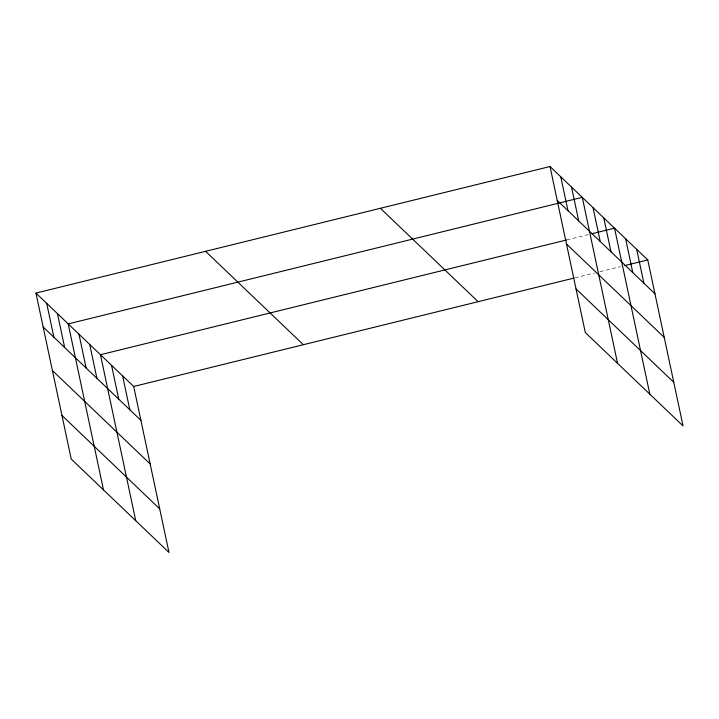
<?xml version="1.0" encoding="UTF-8"?>
<svg xmlns="http://www.w3.org/2000/svg" width="719" height="719" viewBox="0 0 719 719"><rect width="100%" height="100%" fill="white"/><g stroke="black" fill="none" stroke-linecap="round" stroke-linejoin="round"><path stroke-width="0.54" stroke-dasharray="3.6 2.7" d="M566.689 239.948L588.43 234.592M574.912 277.867L594.487 273.04M599.916 271.701L620.578 266.623"/><path stroke-width="1.08" d="M35.95 293.082L133.698 386.48L168.983 552.471L71.235 459.073L35.95 293.082L550.017 166.529L647.765 259.927L683.05 425.918L585.302 332.52L550.017 166.529M566.689 239.948L100.462 354.728L135.747 520.718M591.692 233.792L614.529 228.166L649.814 394.156M133.698 386.48L573.825 278.127M624.928 265.545L647.765 259.927M557.216 200.403L654.964 293.801M566.482 244.002L664.239 337.4M576.036 288.921L673.784 382.319M380.378 208.294L478.126 301.692M205.589 251.317L303.346 344.716M43.149 326.956L140.897 420.354M52.415 370.555L150.163 463.953M61.969 415.474L159.717 508.872M636.692 249.34L643.891 283.214M625.611 238.753L632.81 272.627M603.78 217.893L610.979 251.767M593.031 207.62L600.23 241.494M617.558 363.338L582.273 197.348L68.206 323.909L103.491 489.9M571.524 187.075L578.723 220.949M560.766 176.802L567.974 210.676M122.625 375.902L129.824 409.767M111.544 365.315L118.743 399.189M89.713 344.455L96.912 378.329M78.964 334.182L86.163 368.056M57.457 313.637L64.656 347.502M46.699 303.355L53.898 337.229"/></g></svg>
